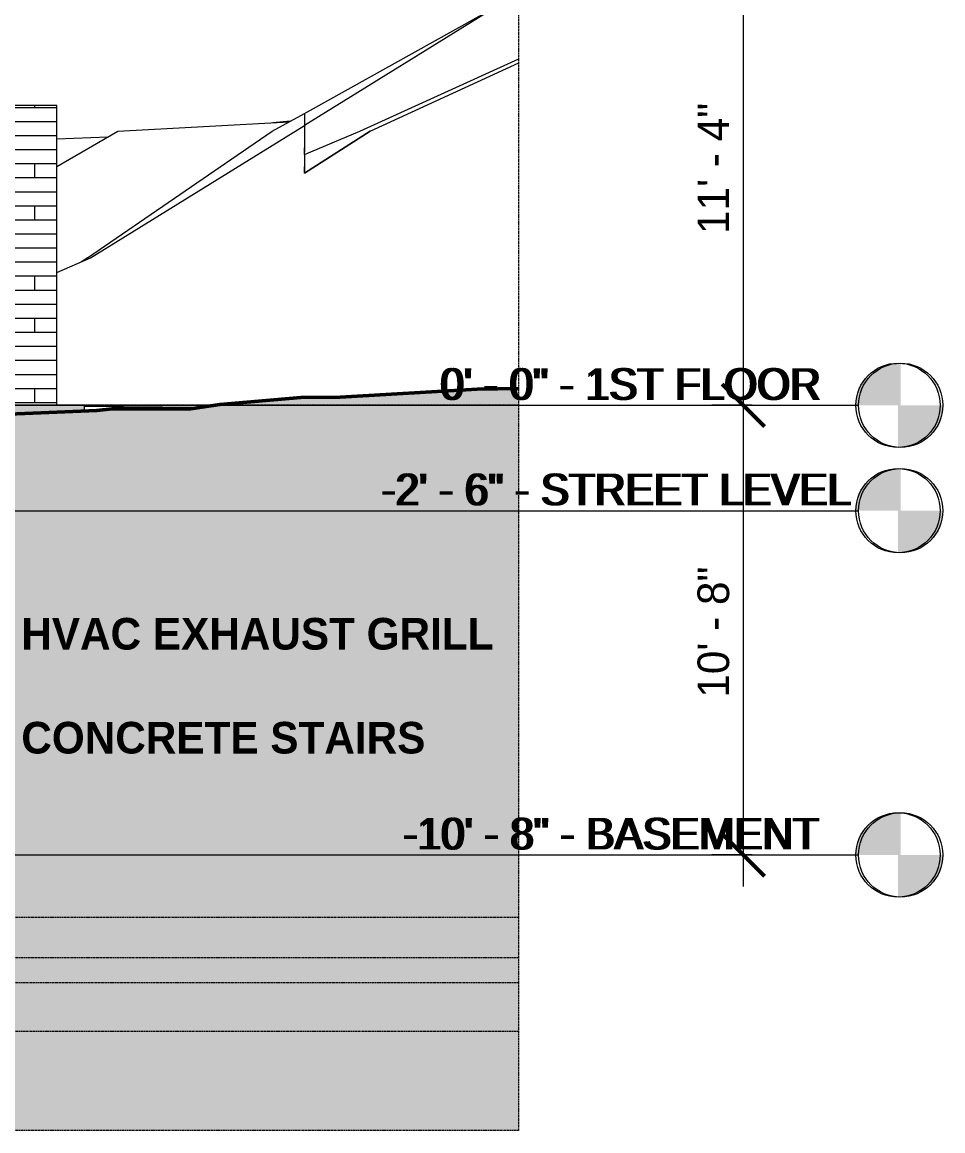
# Model space of a CAD drawing. Header units: inches. Extents: x 1750 to 7619, y -360 to 620.
# Drawn here: x 7356.7 to 7618.7, y -206.5 to 109.1 of the extents above; entities that cross this region are included whole.
import ezdxf

# ---------------------------------------------------------------- set-up
doc = ezdxf.new("R2010")
doc.units = ezdxf.units.IN
doc.header["$MEASUREMENT"] = 0
doc.linetypes.add('Aligning Line 1_8_', pattern=[0.25, 0.125, -0.125])
doc.linetypes.add('Grid Line 1_2_', pattern=[0.875, 0.5, -0.125, 0.125, -0.125])
for name, color, linetype, lineweight in [('0-2', 9, 'Continuous', 5), ('0-3', 165, 'Continuous', 5), ('0-4', 10, 'Continuous', 5), ('A-ANNO-DIMS', 211, 'Continuous', 9), ('A-ANNO-DIMS-96', 211, 'Continuous', 9), ('A-FLOR', 192, 'Continuous', 13), ('A-FLOR-4', 192, 'Continuous', 5), ('A-FLOR-LEVL', 51, 'Continuous', 9), ('A-FLOR-LEVL-1', 51, 'Grid Line 1_2_', 9), ('A-FLOR-LEVL-2', 191, 'Continuous', 9), ('A-FLOR-LEVL-3', 147, 'Continuous', 9), ('A-WALL', 113, 'Continuous', 13), ('A-WALL-PATT-1', 251, 'Continuous', 9), ('C-TOPO', 7, 'Continuous', 9), ('C-TOPO-1', 250, 'Continuous', 50), ('G-ANNO-SYMB', 111, 'Aligning Line 1_8_', 9), ('G-ANNO-SYMB-1', 191, 'Aligning Line 1_8_', 9), ('G-ANNO-SYMB-2', 147, 'Aligning Line 1_8_', 9), ('G-ANNO-TEXT', 231, 'Continuous', 9)]:
    doc.layers.add(name, color=color, linetype=linetype, lineweight=lineweight)
doc.styles.add('Century Gothic', font='ufonts.com_century-gothic.ttf', dxfattribs={"height": 9})
doc.styles.add('Century Gothic_B', font='GOTHICB.TTF', dxfattribs={"height": 9})
doc.dimstyles.new('OD__1_8__Tol__', dxfattribs={"dimscale": 12, "dimtxt": 9.397514, "dimasz": 1, "dimexe": 0.75, "dimexo": 0.5, "dimgap": 0.125, "dimtad": 1, "dimdec": 3, "dimrnd": 0.125, "dimzin": 3, "dimdsep": 46, "dimlunit": 4, "dimtxsty": 'Century Gothic', "dimblk1": 'OBLIQUE', "dimblk2": 'OBLIQUE', "dimsah": 1, "dimcen": 0.09, "dimdle": 0.75, "dimazin": 0, "dimtfac": 1, "dimtdec": 4, "dimtix": 1, "dimtmove": 0, "dimatfit": 3, "dimfxl": 1, "dimtvp": 1, "dimtfill": 1, "dimfrac": 2, "dimtolj": 1, "dimtzin": 0, "dimarcsym": 2})

# ---------------------------------------------------------------- blocks, each defined once
blk = doc.blocks.new('Level - Level Head - Circle-V53-BUILDING ELEVATION - NORTH')
at = {"layer": 'A-FLOR-LEVL'}
h = blk.add_hatch(color=256, dxfattribs=at)
edge = h.paths.add_edge_path(flags=0)
edge.add_line((-9597.49, 0), (-9609.49, 0))
edge.add_arc((-9597.49, 0), 12, 90, 180, ccw=False)
edge.add_line((-9597.49, 12), (-9597.49, 0))
h = blk.add_hatch(color=256, dxfattribs=at)
edge = h.paths.add_edge_path(flags=0)
edge.add_line((-9597.49, -12), (-9597.49, 0))
edge.add_line((-9597.49, 0), (-9585.49, 0))
edge.add_arc((-9597.49, 0), 12, 270, 360, ccw=False)
at = {"layer": 'A-FLOR-LEVL-2'}
blk.add_circle((-9597.49, 0), 12, dxfattribs=at)
blk = doc.blocks.new('CTR - 2nd Phase_rvt-2-BUILDING ELEVATION - NORTH')
at = {"layer": 'A-FLOR-LEVL-1'}
for p, q in [((-12558.48, 0), (-9609.49, 0)), ((-12558.48, -30), (-9609.49, -30)), ((-12558.48, -128), (-9609.49, -128))]:
    blk.add_line(p, q, dxfattribs=at)
at = {"layer": 'G-ANNO-SYMB-1'}
blk.add_line((-9706.16, -164.42), (-12461.79, -164.42), dxfattribs=at)
at = {"layer": '0-2'}
for p in [(0, 0), (0, -30), (0, -128)]:
    blk.add_blockref('Level - Level Head - Circle-V53-BUILDING ELEVATION - NORTH', p, dxfattribs=at)
at = {"layer": 'A-FLOR-LEVL', "char_height": 9, "attachment_point": 1, "style": 'Century Gothic'}
for s, insert, width in [('0\' - 0" - 1ST FLOOR', (-9728.1, 10.55), 129.987), ('-2\' - 6" - STREET LEVEL', (-9744.85, -19.45), 150.288), ('-10\' - 8" - BASEMENT', (-9738.61, -117.45), 142.713)]:
    blk.add_mtext(s, dxfattribs=dict(at, insert=insert, width=width))
blk = doc.blocks.new('CTR  - Topography_rvt-2-BUILDING ELEVATION - NORTH')
at = {"layer": 'C-TOPO'}
h = blk.add_hatch(dxfattribs=at)
h.set_pattern_fill('FP_65', color=256, style=0, pattern_type=2)
h.set_pattern_definition([(0, (12, 0), (24, 24), [24, -24]), (0, (12, 9), (24, 24), [24, -24]), (0, (12, 18), (24, 24), [24, -24]), (90, (15, 21), (-24, 24), [24, -24]), (90, (24, 21), (-24, 24), [24, -24]), (90, (33, 21), (-24, 24), [24, -24])])
h.paths.add_polyline_path([(-10823.04, -206.54), (-9706.16, -206.54), (-9706.16, 4.74), (-9718.03, 4.58), (-9757.05, 2.34), (-9768.24, 2.24), (-9791.25, 0.22), (-9799.61, -1), (-9821.95, -1), (-9826.28, -1.52), (-9893.34, -4.3), (-9896.52, -5.01), (-9915.25, -12.61), (-9950.42, -20.49), (-9956.61, -23), (-10060.1, -17.59), (-10091.21, -21.29), (-10136.73, -22.08), (-10164.02, -22.65), (-10280.77, -24.57), (-10370.76, -26.59), (-10412.87, -26.71), (-10450.41, -27.55), (-10486.95, -27.6), (-10517.54, -27.24), (-10526.34, -27.22), (-10534.89, -27.12), (-10585.35, -27.54), (-10642.59, -27.26), (-10678.15, -26.98), (-10823.04, -29.95), (-10859.39, -30), (-12461.79, -30), (-12461.79, -206.54), (-10839.09, -206.54)], flags=0)
for p, q in [((-9711.64, 114), (-9767.17, 79.66)), ((-9767.17, 83.1), (-9711.64, 114)), ((-9751.46, 78), (-9706.16, 98.67)), ((-9748.52, 78), (-9706.16, 97.48)), ((-9748.52, 78), (-9706.16, 97.48)), ((-9776.34, 78), (-9767.17, 83.1)), ((-9767.17, 83.1), (-9767.17, 79.66)), ((-9767.17, 83.1), (-9767.17, 79.66)), ((-9828.07, 42), (-9767.17, 79.66)), ((-9820.29, 78), (-9771.51, 80.69)), ((-9771.24, 80.84), (-9776.18, 80.43)), ((-9767.17, 79.66), (-9767.17, 73.33)), ((-9767.17, 79.66), (-9767.17, 73.33)), ((-9837.71, 67.97), (-9820.29, 78)), ((-9823.12, 76.37), (-9837.71, 75.72)), ((-9828.9, 42), (-9776.34, 78)), ((-9767.17, 66.05), (-9748.52, 78)), ((-9748.52, 78), (-9767.17, 66.05)), ((-9767.17, 71.37), (-9751.46, 78)), ((-9767.17, 73.33), (-9767.17, 72.02)), ((-9767.17, 72.02), (-9767.17, 73.33)), ((-9767.17, 71.37), (-9767.17, 72.02)), ((-9767.17, 71.37), (-9767.17, 72.02)), ((-9767.17, 71.37), (-9767.06, 71.41)), ((-9767.17, 71.37), (-9767.17, 67.88)), ((-9767.17, 71.37), (-9767.17, 67.88)), ((-9767.17, 66.05), (-9767.17, 67.88)), ((-9767.17, 67.88), (-9767.17, 66.05)), ((-9837.71, 37.79), (-9828.07, 42)), ((-9828.9, 42), (-9830.63, 40.88)), ((-9828.07, 42), (-9825.83, 43.38)), ((-9718.03, 4.58), (-9757.05, 2.34)), ((-9706.16, 4.74), (-9718.03, 4.58)), ((-9791.25, 0.22), (-9799.61, -1)), ((-9768.24, 2.24), (-9791.25, 0.22)), ((-9768.24, 2.24), (-9757.05, 2.34)), ((-9826.28, -1.52), (-9872.79, -3.45)), ((-9829.86, -0.26), (-9796.36, -0.53)), ((-9821.95, -1), (-9826.28, -1.52)), ((-9821.95, -1), (-9799.61, -1))]:
    blk.add_line(p, q, dxfattribs=at)
at = {"layer": 'C-TOPO-1'}
for p, q in [((-9718.03, 4.58), (-9757.05, 2.34)), ((-9706.16, 4.74), (-9718.03, 4.58)), ((-9791.25, 0.22), (-9799.61, -1)), ((-9768.24, 2.24), (-9791.25, 0.22)), ((-9757.05, 2.34), (-9768.24, 2.24)), ((-9826.28, -1.52), (-9872.79, -3.45)), ((-9821.95, -1), (-9826.28, -1.52)), ((-9799.61, -1), (-9821.95, -1))]:
    blk.add_line(p, q, dxfattribs=at)
blk = doc.blocks.new('Level - Level Head - Circle-V54-BUILDING ELEVATION - NORTH')
at = {"layer": 'A-FLOR-LEVL'}
h = blk.add_hatch(color=256, dxfattribs=at)
edge = h.paths.add_edge_path(flags=0)
edge.add_line((-9597.49, 0), (-9609.49, 0))
edge.add_arc((-9597.49, 0), 12, 90, 180, ccw=False)
edge.add_line((-9597.49, 12), (-9597.49, 0))
h = blk.add_hatch(color=256, dxfattribs=at)
edge = h.paths.add_edge_path(flags=0)
edge.add_line((-9597.49, -12), (-9597.49, 0))
edge.add_line((-9597.49, 0), (-9585.49, 0))
edge.add_arc((-9597.49, 0), 12, 270, 360, ccw=False)
at = {"layer": 'A-FLOR-LEVL-3'}
blk.add_circle((-9597.49, 0), 12, dxfattribs=at)
blk = doc.blocks.new('CTR - 1st Phase - Common Walls_rvt-2-BUILDING ELEVATION - NORTH')
at = {"layer": 'A-FLOR-LEVL-1'}
for p, q in [((-12558.48, 0), (-9609.49, 0)), ((-12558.48, -30), (-9609.49, -30)), ((-12558.48, -128), (-9609.49, -128))]:
    blk.add_line(p, q, dxfattribs=at)
at = {"layer": 'G-ANNO-SYMB-2'}
for p, q in [((-9706.24, 526.95), (-9706.24, -206.54)), ((-9706.24, 526.95), (-9706.24, -206.54)), ((-9706.24, 526.95), (-9706.24, -145.84)), ((-9706.16, 0), (-12461.79, 0)), ((-9706.24, -145.84), (-12461.73, -145.84)), ((-9706.16, -164.42), (-12461.79, -164.42))]:
    blk.add_line(p, q, dxfattribs=at)
at = {"layer": '0-3'}
for p in [(0, 0), (0, -30), (0, -128)]:
    blk.add_blockref('Level - Level Head - Circle-V54-BUILDING ELEVATION - NORTH', p, dxfattribs=at)
at = {"layer": 'A-FLOR-LEVL', "char_height": 9, "attachment_point": 1, "style": 'Century Gothic'}
for s, insert, width in [('0\' - 0" - 1ST FLOOR', (-9728.1, 10.55), 129.987), ('-2\' - 6" - STREET LEVEL', (-9744.85, -19.45), 150.288), ('-10\' - 8" - BASEMENT', (-9738.61, -117.45), 142.713)]:
    blk.add_mtext(s, dxfattribs=dict(at, insert=insert, width=width))
blk = doc.blocks.new('CTR - 1st Phase -Stairs _ Elevators_rvt-2-BUILDING ELEVATION - NORTH')
at = {"layer": 'A-FLOR-LEVL-1'}
for p, q in [((-12558.48, 0), (-9609.49, 0)), ((-12558.48, -30), (-9609.49, -30)), ((-12558.48, -128), (-9609.49, -128))]:
    blk.add_line(p, q, dxfattribs=at)
at = {"layer": 'G-ANNO-SYMB-2'}
for p, q in [((-9706.24, 526.95), (-9706.24, -206.49)), ((-9706.24, -206.49), (-12461.73, -206.49))]:
    blk.add_line(p, q, dxfattribs=at)
at = {"layer": '0-3'}
for p in [(0, 0), (0, -30), (0, -128)]:
    blk.add_blockref('Level - Level Head - Circle-V54-BUILDING ELEVATION - NORTH', p, dxfattribs=at)
at = {"layer": 'A-FLOR-LEVL', "char_height": 9, "attachment_point": 1, "style": 'Century Gothic'}
for s, insert, width in [('0\' - 0" - 1ST FLOOR', (-9728.1, 10.55), 129.987), ('-2\' - 6" - STREET LEVEL', (-9744.85, -19.45), 150.288), ('-10\' - 8" - BASEMENT', (-9738.61, -117.45), 142.713)]:
    blk.add_mtext(s, dxfattribs=dict(at, insert=insert, width=width))
blk = doc.blocks.new('Level - Level Head - Circle-50818-BUILDING ELEVATION - NORTH')
at = {"layer": 'A-FLOR-LEVL'}
h = blk.add_hatch(color=256, dxfattribs=at)
edge = h.paths.add_edge_path(flags=0)
edge.add_line((-9598.24, 0), (-9610.24, 0))
edge.add_arc((-9598.24, 0), 12, 90, 180, ccw=False)
edge.add_line((-9598.24, 12), (-9598.24, 0))
h = blk.add_hatch(color=256, dxfattribs=at)
edge = h.paths.add_edge_path(flags=0)
edge.add_line((-9598.24, -12), (-9598.24, 0))
edge.add_line((-9598.24, 0), (-9586.24, 0))
edge.add_arc((-9598.24, 0), 12, 270, 360, ccw=False)
blk.add_circle((-9598.24, 0), 12, dxfattribs=at)
blk = doc.blocks.new('DIMBLOCK10-BUILDING ELEVATION - NORTH')
at = {"layer": 'A-ANNO-DIMS-96', "lineweight": 50}
for p, q in [((7561.96, 136), (7555.96, 142)), ((7561.96, 136), (7567.96, 130)), ((7561.96, 0), (7555.96, 6)), ((7561.96, 0), (7567.96, -6))]:
    blk.add_line(p, q, dxfattribs=at)
at = {"layer": 'A-ANNO-DIMS-96'}
for p, q in [((7564.44, 136), (7552.96, 136)), ((7561.96, 136), (7561.96, 0)), ((7561.96, 136), (7564.44, 136)), ((7564.44, 0), (7552.96, 0)), ((7561.96, 0), (7564.44, 0))]:
    blk.add_line(p, q, dxfattribs=at)
at = {"layer": 'A-ANNO-DIMS-96', "color": 0, "insert": (7548.92, 48.76), "char_height": 9, "width": 46.1821, "attachment_point": 1, "rotation": 90, "line_spacing_factor": 0.984502, "style": 'Century Gothic', "bg_fill": 3, "box_fill_scale": 1.25, "bg_fill_color": 256, "bg_fill_true_color": 13158600, "bg_fill_transparency": 0}
blk.add_mtext('11\' - 4"', dxfattribs=at)
blk = doc.blocks.new('_Oblique')
at = {"color": 0, "linetype": 'ByBlock', "lineweight": -2}
blk.add_line((-0.5, -0.5), (0.5, 0.5), dxfattribs=at)
blk = doc.blocks.new('DIMBLOCK11-BUILDING ELEVATION - NORTH')
at = {"layer": 'A-ANNO-DIMS-96', "lineweight": 50}
for p, q in [((7561.96, 0), (7555.96, 6)), ((7561.96, 0), (7567.96, -6)), ((7561.96, -128), (7555.96, -122)), ((7561.96, -128), (7567.96, -134))]:
    blk.add_line(p, q, dxfattribs=at)
at = {"layer": 'A-ANNO-DIMS-96'}
for p, q in [((7564.44, 0), (7552.96, 0)), ((7561.96, 0), (7561.96, -137)), ((7561.96, 0), (7564.44, 0)), ((7564.44, -128), (7552.96, -128)), ((7561.96, -128), (7564.44, -128))]:
    blk.add_line(p, q, dxfattribs=at)
at = {"layer": 'A-ANNO-DIMS-96', "color": 0, "insert": (7548.92, -83.24), "char_height": 9, "width": 46.1821, "attachment_point": 1, "rotation": 90, "line_spacing_factor": 0.984502, "style": 'Century Gothic', "bg_fill": 3, "box_fill_scale": 1.25, "bg_fill_color": 256, "bg_fill_true_color": 13158600, "bg_fill_transparency": 0}
blk.add_mtext('10\' - 8"', dxfattribs=at)

msp = doc.modelspace()

# ---------------------------------------------------------------- hatches: boundary and pattern name
at = {"layer": 'A-FLOR-4'}
msp.add_hatch(color=256, dxfattribs=at).paths.add_polyline_path([(7348.2374, -2.7513), (7374.375, -1.6661), (7374.375, 0), (7315.0463, -0.0429), (7315.0838, -2.6038), (7339.7824, -2.7234), (7347.3764, -2.7485)], flags=0)
at = {"layer": 'A-WALL-PATT-1'}
h = msp.add_hatch(dxfattribs=at)
h.set_pattern_fill('FP_86', color=256, style=0, pattern_type=2)
h.set_pattern_definition([(0, (7232.2717, 0.8), (0, 4), []), (90, (7232.272, 0.8), (-8, 8), [4, -28]), (90, (7248.272, 4.8), (-8, 8), [4, -28])])
h.paths.add_polyline_path([(7262.4463, 75.5), (7289.0223, 68.548), (7278.4463, 71.3068)], flags=0)
h.paths.add_polyline_path([(7325.848, 0), (7366.5213, 0), (7366.5213, 85.375), (7230.1463, 85.375), (7230.1463, 67.0419), (7262.4463, 75.5), (7301.4463, 65.2384), (7301.4463, 56.8187), (7276.8655, 68.548), (7301.3372, 56.7493), (7278.7098, 50.7957), (7265.1697, 71.2901), (7278.4463, 50.767), (7246.4649, 50.7957), (7259.6749, 71.2901), (7246.1829, 50.7957), (7230.1463, 55.0152), (7230.1463, 36), (7232.1713, 36), (7232.1713, 19.6689), (7240.4463, 20), (7242.5764, 19.5852), (7243.8609, 17.065), (7242.5764, 18.5852), (7240.6484, 18.9606), (7243.9463, 2), (7249.2463, 2), (7249.2463, 24), (7238.4463, 24), (7238.4463, 26), (7249.2463, 26), (7249.2463, 36), (7308.9713, 36), (7308.9713, 2), (7315.0463, 2), (7315.0838, 0)], flags=0)
h.paths.add_polyline_path([(7242.4463, 2), (7242.613, 2), (7242.9463, 2.5), (7239.6527, 18.9682), (7232.1713, 18.6689), (7232.1713, 2), (7241.9463, 2)], flags=0)
h.paths.add_polyline_path([(7230.1463, 59.927), (7247.933, 68.548), (7230.1463, 60.028)], flags=0)

# ---------------------------------------------------------------- linework, layer by layer
at = {"layer": 'A-FLOR'}
for q in [(7242.4463, 0), (7374.375, -1.6661)]:
    msp.add_line((7374.375, 0), q, dxfattribs=at)
at = {"layer": 'A-FLOR-LEVL-1'}
for p, q in [((4646.5044, 0), (7593.9954, 0)), ((4646.5044, -30), (7593.9954, -30)), ((4646.5044, -128), (7593.9954, -128))]:
    msp.add_line(p, q, dxfattribs=at)
at = {"layer": 'A-WALL'}
for p, q in [((7366.5213, 85.375), (7230.1463, 85.375)), ((7366.5213, 0), (7366.5213, 85.375))]:
    msp.add_line(p, q, dxfattribs=at)
at = {"layer": 'G-ANNO-SYMB'}
for p, q in [((7497.9954, 526.9531), (7497.9954, -157.3105)), ((7498.075, 0), (4742.443, 0)), ((7497.9954, -157.3105), (4742.443, -157.3105)), ((7498.075, -178.2392), (4742.443, -178.2392))]:
    msp.add_line(p, q, dxfattribs=at)

# ---------------------------------------------------------------- block references
at = {"layer": '0-4'}
for name in ['CTR - 2nd Phase_rvt-2-BUILDING ELEVATION - NORTH', 'CTR - 1st Phase - Common Walls_rvt-2-BUILDING ELEVATION - NORTH', 'CTR - 1st Phase -Stairs _ Elevators_rvt-2-BUILDING ELEVATION - NORTH', 'CTR  - Topography_rvt-2-BUILDING ELEVATION - NORTH']:
    msp.add_blockref(name, (17204.2357, 0), dxfattribs=at)
at = {"layer": 'A-FLOR-LEVL'}
for p in [(17204.2357, 0), (17204.2357, -30), (17204.2357, -128)]:
    msp.add_blockref('Level - Level Head - Circle-50818-BUILDING ELEVATION - NORTH', p, dxfattribs=at)

# ---------------------------------------------------------------- texts
at = {"layer": 'A-FLOR-LEVL', "char_height": 9, "attachment_point": 1, "style": 'Century Gothic'}
for s, insert, width in [('0\' - 0" - 1ST FLOOR', (7475.3822, 10.5508), 129.987), ('-2\' - 6" - STREET LEVEL', (7458.6389, -19.4492), 150.288), ('-10\' - 8" - BASEMENT', (7464.8751, -117.4492), 142.713)]:
    msp.add_mtext(s, dxfattribs=dict(at, insert=insert, width=width))
at = {"layer": 'G-ANNO-TEXT', "char_height": 9, "attachment_point": 1, "style": 'Century Gothic_B'}
for s, insert, width in [('HVAC EXHAUST GRILL', (7356.4484, -60.5361), 158.772), ('CONCRETE STAIRS', (7356.4484, -90.1269), 132.411)]:
    msp.add_mtext(s, dxfattribs=dict(at, insert=insert, width=width))

# ---------------------------------------------------------------- next in the draw order: dimensions: what is measured, and where the dimension line sits
at = {"layer": 'A-ANNO-DIMS'}
dim = msp.add_linear_dim(base=(7561.9574, 0), p1=(7570.4427, 136), p2=(7570.4427, 0), angle=90, dimstyle='OD__1_8__Tol__', override={"dimpost": '<>', "dimfxl": 136}, dxfattribs=at)
dim.commit()
dim.dimension.update_dxf_attribs({"geometry": 'DIMBLOCK10-BUILDING ELEVATION - NORTH', "text_midpoint": (7555.8443, 68)})

# ---------------------------------------------------------------- next in the draw order: dimensions: what is measured, and where the dimension line sits
dim = msp.add_linear_dim(base=(7561.9574, -128), p1=(7570.4427, 0), p2=(7570.4427, -128), angle=90, dimstyle='OD__1_8__Tol__', override={"dimpost": '<>', "dimfxl": 128}, dxfattribs=at)
dim.commit()
dim.dimension.update_dxf_attribs({"geometry": 'DIMBLOCK11-BUILDING ELEVATION - NORTH', "text_midpoint": (7555.7311, -64)})

doc.saveas('drawing.dxf')
